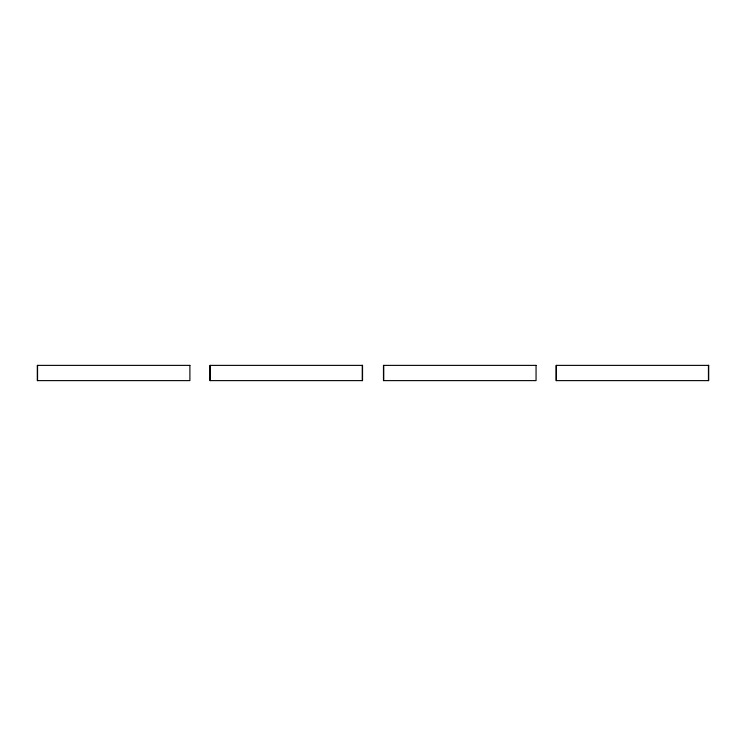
<?xml version="1.0" encoding="UTF-8"?>
<svg xmlns="http://www.w3.org/2000/svg" width="746" height="746" viewBox="0 0 746 746"><rect width="100%" height="100%" fill="white"/><g stroke="black" fill="none" stroke-linecap="round" stroke-linejoin="round"><path stroke-width="1.12" d="M708.439 365.381L708.439 380.619M556.367 365.381L556.367 380.619M383.724 365.381L383.724 380.619M362.276 365.381L362.276 380.619M210.204 365.381L210.204 380.619M37.561 365.381L37.561 380.619M189.894 365.381L37.3 365.381L37.3 380.619L189.894 380.619L189.894 365.381M362.537 365.381L209.943 365.381L209.943 380.619L362.537 380.619L362.537 365.381M536.057 365.381L383.463 365.381L383.463 380.619L536.057 380.619L536.057 365.381M708.7 365.381L556.106 365.381L556.106 380.619L708.7 380.619L708.7 365.381"/></g></svg>
